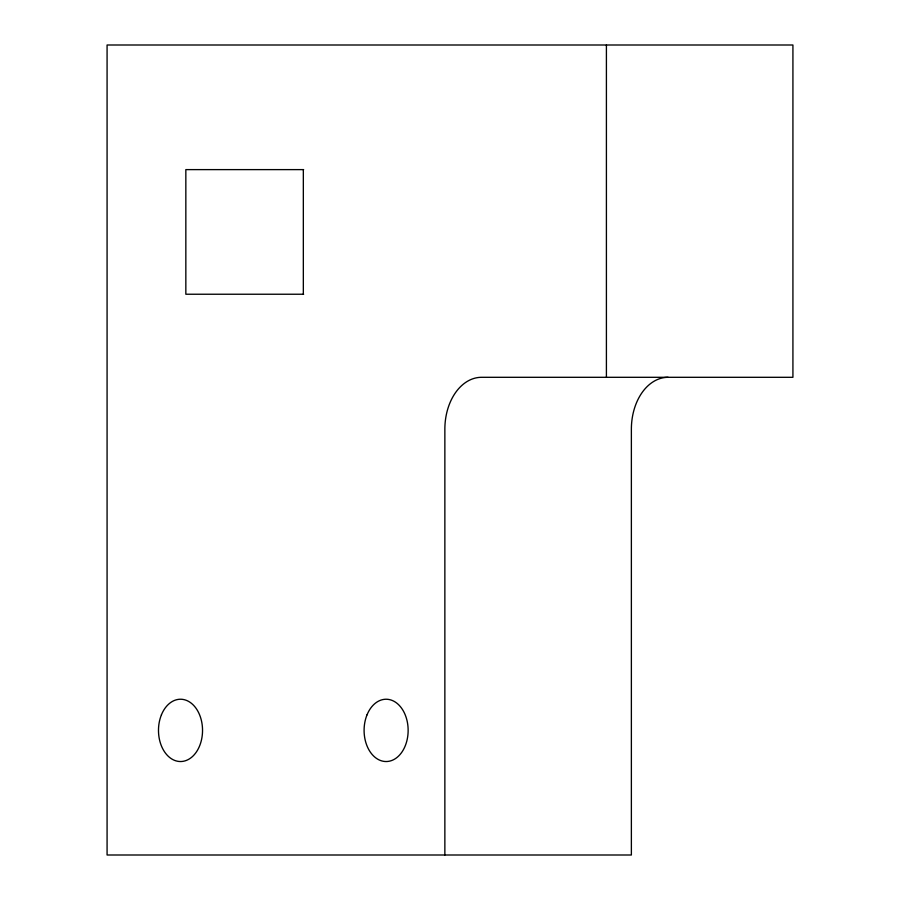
<?xml version="1.0" encoding="UTF-8"?>
<svg xmlns="http://www.w3.org/2000/svg" width="900" height="900" viewBox="0 0 900 900"><rect width="100%" height="100%" fill="white"/><g stroke="black" fill="none" stroke-linecap="round" stroke-linejoin="round"><path stroke-width="1.35" d="M303.637 169.616L185.839 169.616L185.839 294.233L303.637 294.233M606.409 45L606.409 377.303M444.859 855L444.859 429.233A51.919 36.72 -90 0 1 481.579 377.303L792.923 377.303L792.923 45L107.078 45L107.078 855L631.373 855L631.373 429.233A51.919 36.72 90 0 1 668.092 377.303M303.334 169.616L303.334 294.233M367.043 714.803A31.151 22.027 90 0 0 386.111 761.535A31.151 22.027 90 0 0 405.191 714.803A31.151 22.027 90 0 0 367.043 714.803M161.438 714.803A31.151 22.027 90 0 0 180.506 761.535A31.151 22.027 90 0 0 199.586 714.803A31.151 22.027 90 0 0 161.438 714.803"/></g></svg>
